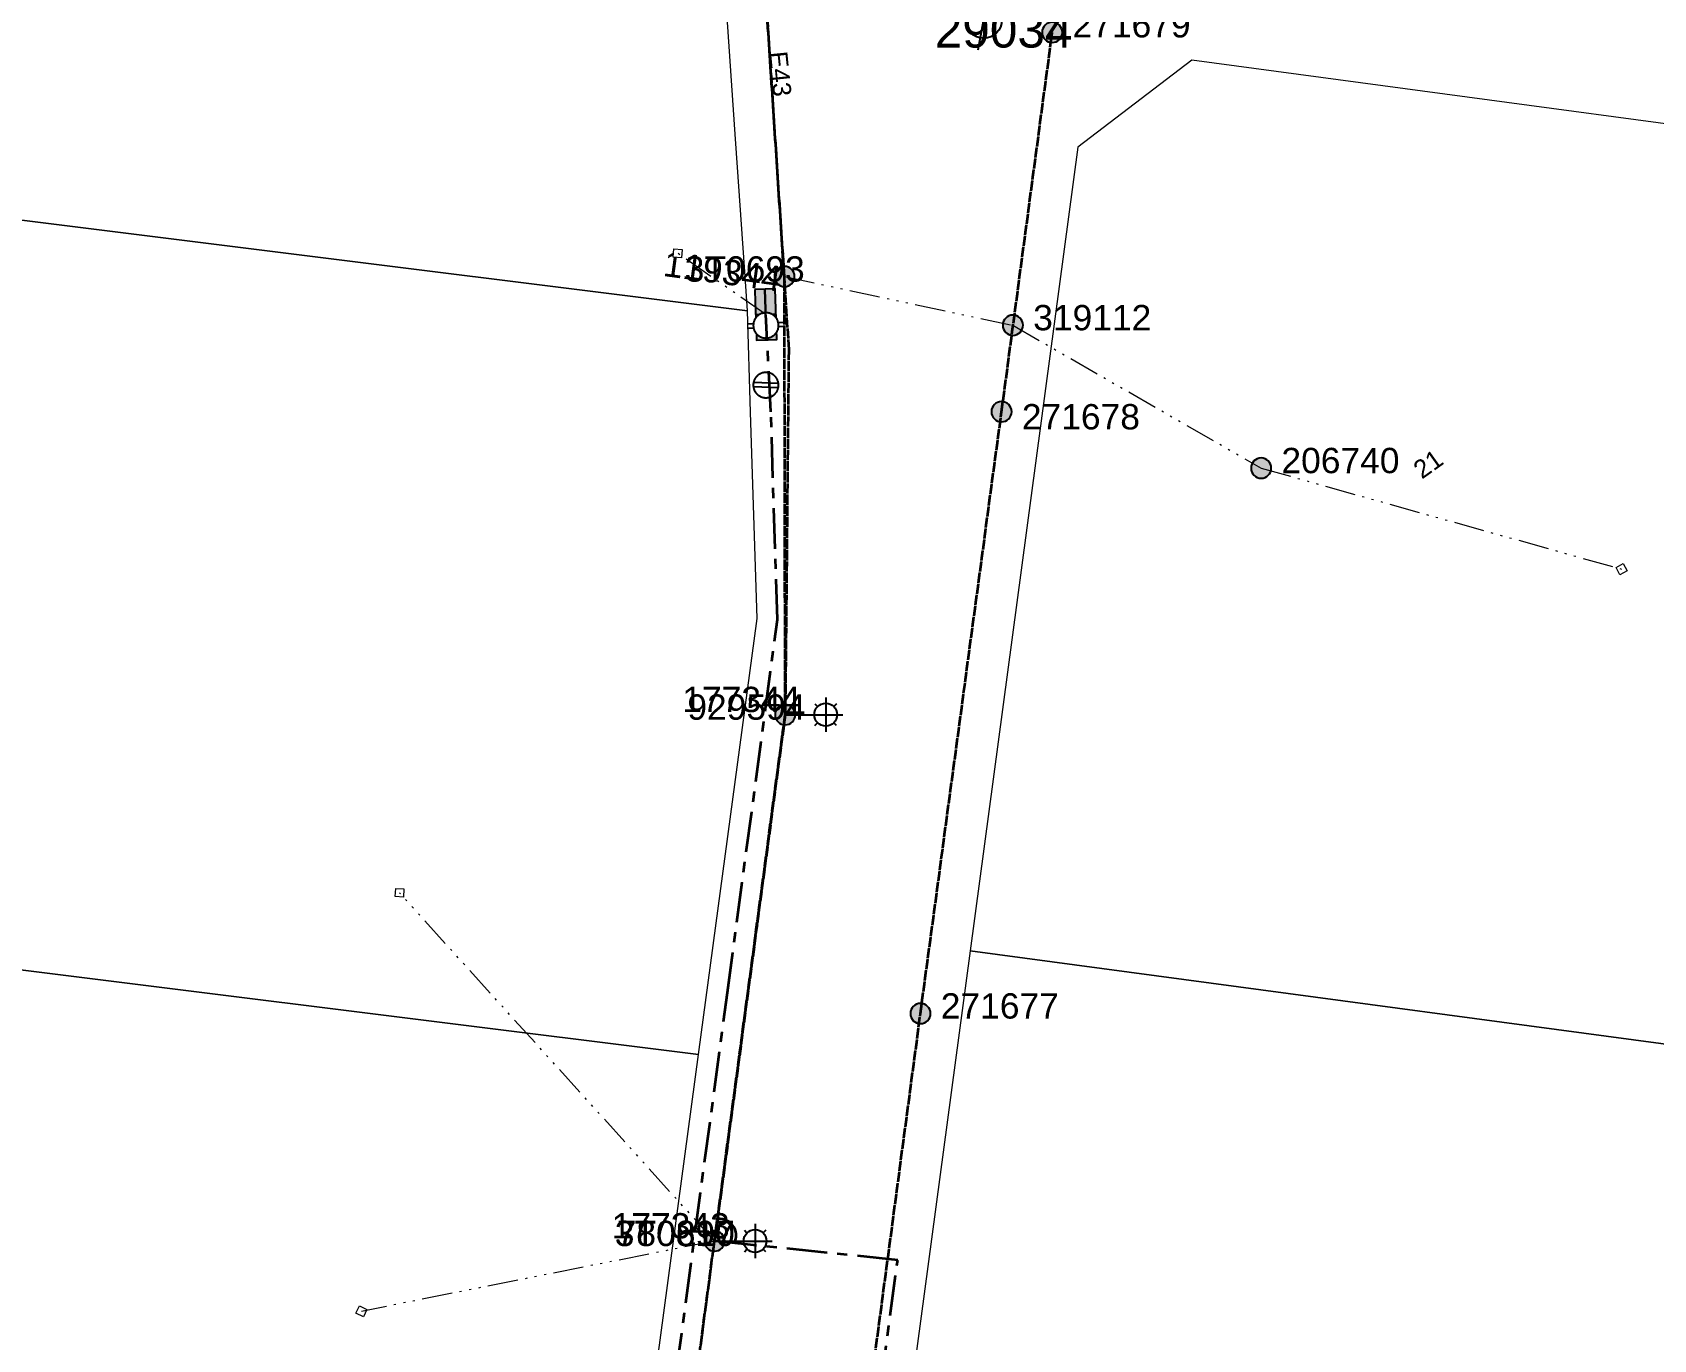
# Model space of a CAD drawing. Header units: metres. Extents: x 264899 to 270320, y 6185871 to 6191197.
# Drawn here: x 267930.1 to 268090.1, y 6187801.1 to 6187930.1 of the extents above; entities that cross this region are included whole.
import ezdxf
from ezdxf.enums import TextEntityAlignment as Align

# ---------------------------------------------------------------- set-up
doc = ezdxf.new("R2010")
doc.units = ezdxf.units.M
for name, pattern in [('Cable Exist OH', [1, 1, 0]), ('Cable Exist UG', [7, 4, -1, 1, -1]), ('PHANTOMX2', [6.6, 3, -0.75, 0.2, -0.75, 0.2, -0.75, 0.2, -0.75])]:
    doc.linetypes.add(name, pattern=pattern)
doc.layers.get('0').update_dxf_attribs({"color": 6})
for name, color, linetype, lineweight in [('_User_HV_Exist', 1, 'Continuous', 35), ('_User_LV_Exist', 5, 'Continuous', 35), ('Cadastre Land Parcels_SP_EXT', 118, 'Continuous', 15), ('Mains_HV_EXT', 13, 'Continuous', 25), ('Mains_LV_EXT', 163, 'Continuous', 25), ('Mains_SL_EXT', 131, 'Continuous', 25), ('Services_SP_EXT', 42, 'PHANTOMX2', 20)]:
    doc.layers.add(name, color=color, linetype=linetype, lineweight=lineweight)
for name, color, linetype in [('Equip_LV_EXT', 7, 'Continuous'), ('Equip_SP_HV_EXT', 7, 'Continuous'), ('Equip_SP_SL_EXT', 7, 'Continuous'), ('SupportsOH_SP_TR_HV_LV_SL_EXT', 7, 'Continuous'), ('SupportsUG_SP_LV_EXT', 7, 'Continuous')]:
    doc.layers.add(name, color=color, linetype=linetype)
doc.layers.get('0').freeze()
doc.styles.add('HVSW_LABEL', font='arial.ttf', dxfattribs={"height": 3.5})
doc.styles.add('iecARIAL', font='arial.ttf', dxfattribs={"height": 2})
doc.styles.add('POLE_LABEL', font='arial.ttf', dxfattribs={"height": 2})
doc.styles.add('SL_LABEL', font='arial.ttf', dxfattribs={"height": 2})
doc.styles.get("Standard").update_dxf_attribs({"font": 'arial.ttf'})

# ---------------------------------------------------------------- blocks, each defined once
blk = doc.blocks.new('PILLAR_EXT')
blk.add_hatch(color=256).paths.add_polyline_path([(-2.5, 1), (-2.5, -1), (2.5, -1), (2.5, 1)])
for p, q in [((-2.5, 0), (2.5, 0)), ((0, 1), (0, -1))]:
    blk.add_line(p, q)
at = {"ltscale": 10}
blk.add_line((2.5, 0), (-2.5, 0), dxfattribs=at)
blk.add_lwpolyline([(-2.5, -1), (-1.25, -1), (1.25, -1), (2.5, -1), (2.5, 1), (-2.5, 1)], close=True)
at = {"width": 0.9, "flags": 8}
blk.add_attdef('ASSET_NUM', text='', height=2, rotation=90, dxfattribs=at).set_placement((-2, 4), align=Align.MIDDLE_LEFT)
for tag, p, flags in [('OWNED_BY', (0, -0.2), 9), ('STATE', (0, -0.4), 9), ('SUPPORT_TYPE', (0, -0.6), 9), ('STREETNAME', (0, -1.8), 9), ('USAGE', (0, -0.8), 9), ('LEGEND', (0, -1), 9), ('LOCATION', (0, -1.2), 9), ('NOTES', (0, -1.4), 9), ('PARENT', (0, -1.6), 9), ('SUBURB', (0, -2), 1)]:
    blk.add_attdef(tag, p, '', height=0.2, dxfattribs=dict(flags=flags))
blk = doc.blocks.new('SL_LANTERN_EXT')
at = {"flags": 9}
for tag, p in [('LRATECODE', (-7.4, 0)), ('LOUTREACHVOCAB', (-7.2, 0)), ('LOUTREACH', (-7, 0)), ('LANTNUMBER', (-6.6, 0)), ('LNEW', (-6.4, 0)), ('LMASTVOCAB', (-6.2, 0)), ('LMAST', (-6, 0)), ('LLAMPVOCAB', (-5.8, 0)), ('LLAMP', (-5.6, 0)), ('LEXIST', (-5.4, 0)), ('LCHARGE3PERCENT', (-5.2, 0)), ('LCHARGE3', (-5, 0)), ('LCHARGE2PERCENT', (-4.8, 0)), ('LCHARGE2', (-4.6, 0)), ('LCHARGE1PERCENT', (-4.4, 0)), ('LCHARGE1', (-4.2, 0)), ('LCATEGORY', (-4, 0)), ('LBRACKETVOCAB', (-3.8, 0)), ('LBRACKET', (-3.6, 0)), ('LKINGHEIGHT', (-3.4, 0)), ('CREPLACE', (-3.2, 0)), ('CREMOVE', (-3, 0)), ('CNUMBER', (-2.8, 0)), ('CNEW', (-2.6, 0)), ('CEXIST', (-2.4, 0)), ('USAGE', (-2.2, 0)), ('STATE', (-2, 0)), ('OWNED_BY', (-1.8, 0)), ('ORIENTATION', (-1.6, 0)), ('OPERATING_VOLTAGE', (-1.4, 0)), ('NO_PHASES', (-1.2, 0)), ('LANTERN_TYPE', (-1, 0)), ('LANTERN_PURPOSE', (-0.8, 0)), ('CONTROL_TYPE', (-0.6, 0)), ('CONSTRUCTED_VOLTAGE', (-0.4, 0))]:
    blk.add_attdef(tag, text='', height=0.001, rotation=270, dxfattribs=at).set_placement(p, align=Align.MIDDLE_LEFT)
at = {"style": 'SL_LABEL', "flags": 9}
blk.add_attdef('STREET_CODE', text='', height=0.001, rotation=270, dxfattribs=at).set_placement((0, 0), align=Align.MIDDLE_LEFT)
at = {"flags": 1}
blk.add_attdef('Z', (0, 0), '', height=0.001, rotation=270, dxfattribs=at)
at = {"width": 0.9}
blk.add_attdef('LNUMBER', text='', height=1, dxfattribs=at).set_placement((7, -1), align=Align.MIDDLE_LEFT)
at = {"flags": 9}
for tag, p in [('LREMOVE', (0, -7.6)), ('LREPLACE', (0, -7.8)), ('LTYPE', (0, -8)), ('LTYPEVOCAB', (0, -8.2)), ('LEGEND', (0, -8.4)), ('SUBURB', (0, -8.6)), ('STREETNAME', (0, -8.8)), ('LOCATION', (0, -9)), ('NOTES', (0, -9.2)), ('MAINTAINED_BY', (0, -9.86))]:
    blk.add_attdef(tag, text='', height=0.001, dxfattribs=at).set_placement(p, align=Align.MIDDLE_LEFT)
blk.add_attdef('OPERATED_BY', (0, -9.61), '', height=0.001, dxfattribs=at)
blk.add_wipeout([(5.69, 0), (5.06, -1.06), (4, -1.69), (2.94, -1.06), (2.31, 0), (2.94, 1.06), (4, 1.69), (5.06, 1.06)])
for p, q in [((4, 1.69), (4, 0)), ((0, 0), (4, 0)), ((2.94, 1.06), (3.2, 0.8)), ((5.06, 1.06), (4.8, 0.8)), ((2.94, -1.06), (3.2, -0.8)), ((4, 0), (5.69, 0)), ((4, 0), (4, -1.69)), ((5.06, -1.06), (4.8, -0.8))]:
    blk.add_line(p, q)
blk.add_circle((4, 0), 1.12)
blk = doc.blocks.new('CCP_EXT')
at = {"flags": 9}
for tag, p in [('LIFE_SUPPORT', (0, -1.6)), ('STATE', (0, -1.8)), ('NOTES', (0, -2))]:
    blk.add_attdef(tag, text='', height=0.2, dxfattribs=at).set_placement(p, align=Align.MIDDLE_LEFT)
blk.add_wipeout([(0, 0.57), (0.57, 0), (0, -0.57), (-0.57, 0)])
blk.add_lwpolyline([(-0.57, 0), (0, 0.57), (0.57, 0), (0, -0.57), (-0.57, 0)])
at = {"flags": 1}
blk.add_attdef('Z', (0, 0), '', height=0.2, dxfattribs=at)
at = {"flags": 9}
for tag, p in [('CCP_TYPE', (0, 0)), ('CONSTRUCTED_VOLTAGE', (0, -0.2)), ('OPERATING_VOLTAGE', (0, -0.6)), ('ORIENTATION', (0, -0.8)), ('OWNED_BY', (0, -1)), ('NO_PHASES', (0, -0.4)), ('USAGE', (0, -1.2)), ('LEGEND', (0, -1.4))]:
    blk.add_attdef(tag, text='', height=0.2, dxfattribs=at).set_placement(p, align=Align.MIDDLE_LEFT)
blk = doc.blocks.new('POLE_EXT')
blk.add_hatch(color=256).paths.add_polyline_path([(-1, 0, 1), (1, 0, 1)])
blk.add_lwpolyline([(-1, 0, 1), (1, 0, 1)], format="xyb", close=True)
at = {"flags": 8}
blk.add_attdef('pNumber', text='', height=2, dxfattribs=at).set_placement((2.5, 2.5), align=Align.MIDDLE_CENTER)
at = {"style": 'POLE_LABEL', "flags": 9}
for tag, p in [('STRUCTURE_PLANT_NUMBER', (1.35, 0.03)), ('STREET_CODE', (1.35, -0.2))]:
    blk.add_attdef(tag, text='', height=0.2, dxfattribs=at).set_placement(p, align=Align.MIDDLE_LEFT)
at = {"flags": 9}
for tag, p in [('OWNED_BY', (1.35, -0.4)), ('SPECIAL_USE', (1.35, -0.8)), ('STATE', (1.35, -1)), ('cLV', (1.35, -1.4)), ('hDepth', (1.35, -1.6)), ('PARENT', (1.35, -0.6)), ('USAGE', (1.35, -1.2)), ('hDia', (1.35, -1.8)), ('cHV', (1.35, -2)), ('LBRACKET', (1.35, -2.2)), ('LExisting', (1.35, -2.4)), ('LANTNUMBER', (1.35, -2.6)), ('LOther', (1.35, -2.8)), ('LRemove', (1.35, -3)), ('LEGEND', (1.35, -3.2)), ('cLinedev', (1.35, -3.4)), ('pExisting', (1.35, -3.8)), ('pFooting', (1.35, -4.4)), ('pNew', (1.35, -4.6)), ('LOCATION', (1.35, -3.6)), ('PFNUMBER', (1.35, -4)), ('NEWPFNUMBER', (1.35, -4.2)), ('pRelocate', (1.35, -5)), ('pRemove', (1.35, -5.2)), ('pReplace', (1.35, -5.4)), ('pStay', (1.35, -5.6)), ('pType', (1.35, -5.8)), ('cspan', (1.35, -6)), ('STREETNAME', (1.35, -6.2)), ('SUBURB', (1.35, -6.4)), ('OPERATED_BY', (1.36, -7.01)), ('NOTES', (1.35, -6.6)), ('MAINTAINED_BY', (1.36, -6.81))]:
    blk.add_attdef(tag, text='', height=0.2, dxfattribs=at).set_placement(p, align=Align.MIDDLE_LEFT)
at = {"flags": 1}
blk.add_attdef('Z', (1.35, -7.33), '', height=0.2, dxfattribs=at)
blk = doc.blocks.new('LV_UG_LINKS_CLOSED_EXT')
at = {"layer": 'Equip_LV_EXT'}
for tag, flags, p in [('CONSTRUCTED_VOLTAGE', 9, (3, -2.2)), ('OPERATING_VOLTAGE', 9, (3, -2.6)), ('ORIENTATION', 9, (3, -2.8)), ('STATE', 9, (3, -3)), ('SWITCH_TYPE', 9, (3, -3.2)), ('NO_PHASES', 9, (3, -2.4)), ('OWNED_BY', 9, (3, -3.8)), ('OPERATED_BY', 9, (3, -4)), ('TYPE', 9, (3, -4.6)), ('Z', 1, (3, -4.8)), ('USAGE', 9, (3, -3.4)), ('NOTES', 9, (3, -3.6)), ('MAINTAINED_BY', 9, (3, -4.2)), ('NUMBER_OF_PHASES', 9, (3, -4.4))]:
    blk.add_attdef(tag, text='', height=0.2, dxfattribs=dict(at, flags=flags)).set_placement(p, align=Align.MIDDLE_LEFT)
blk.add_wipeout([(4, 1.25), (3.97, 1.25), (3.94, 1.25), (3.91, 1.25), (3.88, 1.24), (3.85, 1.24), (3.82, 1.24), (3.79, 1.23), (3.76, 1.23), (3.73, 1.22), (3.7, 1.21), (3.67, 1.2), (3.64, 1.2), (3.61, 1.19), (3.58, 1.18), (3.55, 1.17), (3.52, 1.15), (3.49, 1.14), (3.47, 1.13), (3.44, 1.12), (3.41, 1.1), (3.38, 1.09), (3.36, 1.07), (3.33, 1.06), (3.31, 1.04), (3.28, 1.02), (3.26, 1), (3.23, 0.99), (3.21, 0.97), (3.18, 0.95), (3.16, 0.93), (3.14, 0.91), (3.12, 0.88), (3.09, 0.86), (3.07, 0.84), (3.05, 0.82), (3.03, 0.79), (3.01, 0.77), (3, 0.74), (2.98, 0.72), (2.96, 0.69), (2.94, 0.67), (2.93, 0.64), (2.91, 0.62), (2.9, 0.59), (2.88, 0.56), (2.87, 0.53), (2.86, 0.51), (2.85, 0.48), (2.83, 0.45), (2.82, 0.42), (2.81, 0.39), (2.8, 0.36), (2.8, 0.33), (2.79, 0.3), (2.78, 0.27), (2.77, 0.24), (2.77, 0.21), (2.76, 0.18), (2.76, 0.15), (2.76, 0.12), (2.75, 0.09), (2.75, 0.06), (2.75, 0.03), (2.75, 0), (2.75, -0.03), (2.75, -0.06), (2.75, -0.09), (2.76, -0.12), (2.76, -0.15), (2.76, -0.18), (2.77, -0.21), (2.77, -0.24), (2.78, -0.27), (2.79, -0.3), (2.8, -0.33), (2.8, -0.36), (2.81, -0.39), (2.82, -0.42), (2.83, -0.45), (2.85, -0.48), (2.86, -0.51), (2.87, -0.53), (2.88, -0.56), (2.9, -0.59), (2.91, -0.62), (2.93, -0.64), (2.94, -0.67), (2.96, -0.69), (2.98, -0.72), (3, -0.74), (3.01, -0.77), (3.03, -0.79), (3.05, -0.82), (3.07, -0.84), (3.09, -0.86), (3.12, -0.88), (3.14, -0.91), (3.16, -0.93), (3.18, -0.95), (3.21, -0.97), (3.23, -0.99), (3.26, -1), (3.28, -1.02), (3.31, -1.04), (3.33, -1.06), (3.36, -1.07), (3.38, -1.09), (3.41, -1.1), (3.44, -1.12), (3.47, -1.13), (3.49, -1.14), (3.52, -1.15), (3.55, -1.17), (3.58, -1.18), (3.61, -1.19), (3.64, -1.2), (3.67, -1.2), (3.7, -1.21), (3.73, -1.22), (3.76, -1.23), (3.79, -1.23), (3.82, -1.24), (3.85, -1.24), (3.88, -1.24), (3.91, -1.25), (3.94, -1.25), (3.97, -1.25), (4, -1.25), (4.03, -1.25), (4.06, -1.25), (4.09, -1.25), (4.12, -1.24), (4.15, -1.24), (4.18, -1.24), (4.21, -1.23), (4.24, -1.23), (4.27, -1.22), (4.3, -1.21), (4.33, -1.2), (4.36, -1.2), (4.39, -1.19), (4.42, -1.18), (4.45, -1.17), (4.48, -1.15), (4.51, -1.14), (4.53, -1.13), (4.56, -1.12), (4.59, -1.1), (4.62, -1.09), (4.64, -1.07), (4.67, -1.06), (4.69, -1.04), (4.72, -1.02), (4.74, -1), (4.77, -0.99), (4.79, -0.97), (4.82, -0.95), (4.84, -0.93), (4.86, -0.91), (4.88, -0.88), (4.91, -0.86), (4.93, -0.84), (4.95, -0.82), (4.97, -0.79), (4.99, -0.77), (5, -0.74), (5.02, -0.72), (5.04, -0.69), (5.06, -0.67), (5.07, -0.64), (5.09, -0.62), (5.1, -0.59), (5.12, -0.56), (5.13, -0.53), (5.14, -0.51), (5.15, -0.48), (5.17, -0.45), (5.18, -0.42), (5.19, -0.39), (5.2, -0.36), (5.2, -0.33), (5.21, -0.3), (5.22, -0.27), (5.23, -0.24), (5.23, -0.21), (5.24, -0.18), (5.24, -0.15), (5.24, -0.12), (5.25, -0.09), (5.25, -0.06), (5.25, -0.03), (5.25, 0), (5.25, 0.03), (5.25, 0.06), (5.25, 0.09), (5.24, 0.12), (5.24, 0.15), (5.24, 0.18), (5.23, 0.21), (5.23, 0.24), (5.22, 0.27), (5.21, 0.3), (5.2, 0.33), (5.2, 0.36), (5.19, 0.39), (5.18, 0.42), (5.17, 0.45), (5.15, 0.48), (5.14, 0.51), (5.13, 0.53), (5.12, 0.56), (5.1, 0.59), (5.09, 0.62), (5.07, 0.64), (5.06, 0.67), (5.04, 0.69), (5.02, 0.72), (5, 0.74), (4.99, 0.77), (4.97, 0.79), (4.95, 0.82), (4.93, 0.84), (4.91, 0.86), (4.88, 0.88), (4.86, 0.91), (4.84, 0.93), (4.82, 0.95), (4.79, 0.97), (4.77, 0.99), (4.74, 1), (4.72, 1.02), (4.69, 1.04), (4.67, 1.06), (4.64, 1.07), (4.62, 1.09), (4.59, 1.1), (4.56, 1.12), (4.53, 1.13), (4.51, 1.14), (4.48, 1.15), (4.45, 1.17), (4.42, 1.18), (4.39, 1.19), (4.36, 1.2), (4.33, 1.2), (4.3, 1.21), (4.27, 1.22), (4.24, 1.23), (4.21, 1.23), (4.18, 1.24), (4.15, 1.24), (4.12, 1.24), (4.09, 1.25), (4.06, 1.25), (4.03, 1.25)]).dxf.layer = 'Equip_LV_EXT'
for p, q in [((3.79, 1.23), (3.79, -1.23)), ((4.21, 1.23), (4.21, -1.23))]:
    blk.add_line(p, q, dxfattribs=at)
at = {"layer": 'Equip_LV_EXT', "flags": 128}
blk.add_lwpolyline([(4, 1.25), (3.97, 1.25), (3.94, 1.25), (3.91, 1.25), (3.88, 1.24), (3.85, 1.24), (3.82, 1.24), (3.79, 1.23), (3.76, 1.23), (3.73, 1.22), (3.7, 1.21), (3.67, 1.2), (3.64, 1.2), (3.61, 1.19), (3.58, 1.18), (3.55, 1.17), (3.52, 1.15), (3.49, 1.14), (3.47, 1.13), (3.44, 1.12), (3.41, 1.1), (3.38, 1.09), (3.36, 1.07), (3.33, 1.06), (3.31, 1.04), (3.28, 1.02), (3.26, 1), (3.23, 0.99), (3.21, 0.97), (3.18, 0.95), (3.16, 0.93), (3.14, 0.91), (3.12, 0.88), (3.09, 0.86), (3.07, 0.84), (3.05, 0.82), (3.03, 0.79), (3.01, 0.77), (3, 0.74), (2.98, 0.72), (2.96, 0.69), (2.94, 0.67), (2.93, 0.64), (2.91, 0.62), (2.9, 0.59), (2.88, 0.56), (2.87, 0.53), (2.86, 0.51), (2.85, 0.48), (2.83, 0.45), (2.82, 0.42), (2.81, 0.39), (2.8, 0.36), (2.8, 0.33), (2.79, 0.3), (2.78, 0.27), (2.77, 0.24), (2.77, 0.21), (2.76, 0.18), (2.76, 0.15), (2.76, 0.12), (2.75, 0.09), (2.75, 0.06), (2.75, 0.03), (2.75, 0), (2.75, -0.03), (2.75, -0.06), (2.75, -0.09), (2.76, -0.12), (2.76, -0.15), (2.76, -0.18), (2.77, -0.21), (2.77, -0.24), (2.78, -0.27), (2.79, -0.3), (2.8, -0.33), (2.8, -0.36), (2.81, -0.39), (2.82, -0.42), (2.83, -0.45), (2.85, -0.48), (2.86, -0.51), (2.87, -0.53), (2.88, -0.56), (2.9, -0.59), (2.91, -0.62), (2.93, -0.64), (2.94, -0.67), (2.96, -0.69), (2.98, -0.72), (3, -0.74), (3.01, -0.77), (3.03, -0.79), (3.05, -0.82), (3.07, -0.84), (3.09, -0.86), (3.12, -0.88), (3.14, -0.91), (3.16, -0.93), (3.18, -0.95), (3.21, -0.97), (3.23, -0.99), (3.26, -1), (3.28, -1.02), (3.31, -1.04), (3.33, -1.06), (3.36, -1.07), (3.38, -1.09), (3.41, -1.1), (3.44, -1.12), (3.47, -1.13), (3.49, -1.14), (3.52, -1.15), (3.55, -1.17), (3.58, -1.18), (3.61, -1.19), (3.64, -1.2), (3.67, -1.2), (3.7, -1.21), (3.73, -1.22), (3.76, -1.23), (3.79, -1.23), (3.82, -1.24), (3.85, -1.24), (3.88, -1.24), (3.91, -1.25), (3.94, -1.25), (3.97, -1.25), (4, -1.25), (4.03, -1.25), (4.06, -1.25), (4.09, -1.25), (4.12, -1.24), (4.15, -1.24), (4.18, -1.24), (4.21, -1.23), (4.24, -1.23), (4.27, -1.22), (4.3, -1.21), (4.33, -1.2), (4.36, -1.2), (4.39, -1.19), (4.42, -1.18), (4.45, -1.17), (4.48, -1.15), (4.51, -1.14), (4.53, -1.13), (4.56, -1.12), (4.59, -1.1), (4.62, -1.09), (4.64, -1.07), (4.67, -1.06), (4.69, -1.04), (4.72, -1.02), (4.74, -1), (4.77, -0.99), (4.79, -0.97), (4.82, -0.95), (4.84, -0.93), (4.86, -0.91), (4.88, -0.88), (4.91, -0.86), (4.93, -0.84), (4.95, -0.82), (4.97, -0.79), (4.99, -0.77), (5, -0.74), (5.02, -0.72), (5.04, -0.69), (5.06, -0.67), (5.07, -0.64), (5.09, -0.62), (5.1, -0.59), (5.12, -0.56), (5.13, -0.53), (5.14, -0.51), (5.15, -0.48), (5.17, -0.45), (5.18, -0.42), (5.19, -0.39), (5.2, -0.36), (5.2, -0.33), (5.21, -0.3), (5.22, -0.27), (5.23, -0.24), (5.23, -0.21), (5.24, -0.18), (5.24, -0.15), (5.24, -0.12), (5.25, -0.09), (5.25, -0.06), (5.25, -0.03), (5.25, 0), (5.25, 0.03), (5.25, 0.06), (5.25, 0.09), (5.24, 0.12), (5.24, 0.15), (5.24, 0.18), (5.23, 0.21), (5.23, 0.24), (5.22, 0.27), (5.21, 0.3), (5.2, 0.33), (5.2, 0.36), (5.19, 0.39), (5.18, 0.42), (5.17, 0.45), (5.15, 0.48), (5.14, 0.51), (5.13, 0.53), (5.12, 0.56), (5.1, 0.59), (5.09, 0.62), (5.07, 0.64), (5.06, 0.67), (5.04, 0.69), (5.02, 0.72), (5, 0.74), (4.99, 0.77), (4.97, 0.79), (4.95, 0.82), (4.93, 0.84), (4.91, 0.86), (4.88, 0.88), (4.86, 0.91), (4.84, 0.93), (4.82, 0.95), (4.79, 0.97), (4.77, 0.99), (4.74, 1), (4.72, 1.02), (4.69, 1.04), (4.67, 1.06), (4.64, 1.07), (4.62, 1.09), (4.59, 1.1), (4.56, 1.12), (4.53, 1.13), (4.51, 1.14), (4.48, 1.15), (4.45, 1.17), (4.42, 1.18), (4.39, 1.19), (4.36, 1.2), (4.33, 1.2), (4.3, 1.21), (4.27, 1.22), (4.24, 1.23), (4.21, 1.23), (4.18, 1.24), (4.15, 1.24), (4.12, 1.24), (4.09, 1.25), (4.06, 1.25), (4.03, 1.25)], close=True, dxfattribs=at)
at = {"layer": 'Equip_LV_EXT', "flags": 9}
blk.add_attdef('ACTUAL_STATUS', text='', height=0.2, dxfattribs=at).set_placement((3, -2), align=Align.MIDDLE_LEFT)
blk = doc.blocks.new('LV_UG_LINKS_OPEN_EXT')
at = {"layer": 'Equip_LV_EXT'}
for tag, flags, p in [('OPERATING_VOLTAGE', 9, (3, -2.6)), ('ORIENTATION', 9, (3, -2.8)), ('STATE', 9, (3, -3)), ('SWITCH_TYPE', 9, (3, -3.2)), ('OWNED_BY', 9, (3, -3.8)), ('OPERATED_BY', 9, (3, -4)), ('TYPE', 9, (3, -4.6)), ('Z', 1, (3, -4.8)), ('USAGE', 9, (3, -3.4)), ('NOTES', 9, (3, -3.6)), ('MAINTAINED_BY', 9, (3, -4.2)), ('NUMBER_OF_PHASES', 9, (3, -4.4))]:
    blk.add_attdef(tag, text='', height=0.2, dxfattribs=dict(at, flags=flags)).set_placement(p, align=Align.MIDDLE_LEFT)
blk.add_wipeout([(4, 1.25), (3.97, 1.25), (3.94, 1.25), (3.91, 1.25), (3.88, 1.24), (3.85, 1.24), (3.82, 1.24), (3.79, 1.23), (3.76, 1.23), (3.73, 1.22), (3.7, 1.21), (3.67, 1.2), (3.64, 1.2), (3.61, 1.19), (3.58, 1.18), (3.55, 1.17), (3.52, 1.15), (3.49, 1.14), (3.47, 1.13), (3.44, 1.12), (3.41, 1.1), (3.38, 1.09), (3.36, 1.07), (3.33, 1.06), (3.31, 1.04), (3.28, 1.02), (3.26, 1), (3.23, 0.99), (3.21, 0.97), (3.18, 0.95), (3.16, 0.93), (3.14, 0.91), (3.12, 0.88), (3.09, 0.86), (3.07, 0.84), (3.05, 0.82), (3.03, 0.79), (3.01, 0.77), (3, 0.74), (2.98, 0.72), (2.96, 0.69), (2.94, 0.67), (2.93, 0.64), (2.91, 0.62), (2.9, 0.59), (2.88, 0.56), (2.87, 0.53), (2.86, 0.51), (2.85, 0.48), (2.83, 0.45), (2.82, 0.42), (2.81, 0.39), (2.8, 0.36), (2.8, 0.33), (2.79, 0.3), (2.78, 0.27), (2.77, 0.24), (2.77, 0.21), (2.76, 0.18), (2.76, 0.15), (2.76, 0.12), (2.75, 0.09), (2.75, 0.06), (2.75, 0.03), (2.75, 0), (2.75, -0.03), (2.75, -0.06), (2.75, -0.09), (2.76, -0.12), (2.76, -0.15), (2.76, -0.18), (2.77, -0.21), (2.77, -0.24), (2.78, -0.27), (2.79, -0.3), (2.8, -0.33), (2.8, -0.36), (2.81, -0.39), (2.82, -0.42), (2.83, -0.45), (2.85, -0.48), (2.86, -0.51), (2.87, -0.53), (2.88, -0.56), (2.9, -0.59), (2.91, -0.62), (2.93, -0.64), (2.94, -0.67), (2.96, -0.69), (2.98, -0.72), (3, -0.74), (3.01, -0.77), (3.03, -0.79), (3.05, -0.82), (3.07, -0.84), (3.09, -0.86), (3.12, -0.88), (3.14, -0.91), (3.16, -0.93), (3.18, -0.95), (3.21, -0.97), (3.23, -0.99), (3.26, -1), (3.28, -1.02), (3.31, -1.04), (3.33, -1.06), (3.36, -1.07), (3.38, -1.09), (3.41, -1.1), (3.44, -1.12), (3.47, -1.13), (3.49, -1.14), (3.52, -1.15), (3.55, -1.17), (3.58, -1.18), (3.61, -1.19), (3.64, -1.2), (3.67, -1.2), (3.7, -1.21), (3.73, -1.22), (3.76, -1.23), (3.79, -1.23), (3.82, -1.24), (3.85, -1.24), (3.88, -1.24), (3.91, -1.25), (3.94, -1.25), (3.97, -1.25), (4, -1.25), (4.03, -1.25), (4.06, -1.25), (4.09, -1.25), (4.12, -1.24), (4.15, -1.24), (4.18, -1.24), (4.21, -1.23), (4.24, -1.23), (4.27, -1.22), (4.3, -1.21), (4.33, -1.2), (4.36, -1.2), (4.39, -1.19), (4.42, -1.18), (4.45, -1.17), (4.48, -1.15), (4.51, -1.14), (4.53, -1.13), (4.56, -1.12), (4.59, -1.1), (4.62, -1.09), (4.64, -1.07), (4.67, -1.06), (4.69, -1.04), (4.72, -1.02), (4.74, -1), (4.77, -0.99), (4.79, -0.97), (4.82, -0.95), (4.84, -0.93), (4.86, -0.91), (4.88, -0.88), (4.91, -0.86), (4.93, -0.84), (4.95, -0.82), (4.97, -0.79), (4.99, -0.77), (5, -0.74), (5.02, -0.72), (5.04, -0.69), (5.06, -0.67), (5.07, -0.64), (5.09, -0.62), (5.1, -0.59), (5.12, -0.56), (5.13, -0.53), (5.14, -0.51), (5.15, -0.48), (5.17, -0.45), (5.18, -0.42), (5.19, -0.39), (5.2, -0.36), (5.2, -0.33), (5.21, -0.3), (5.22, -0.27), (5.23, -0.24), (5.23, -0.21), (5.24, -0.18), (5.24, -0.15), (5.24, -0.12), (5.25, -0.09), (5.25, -0.06), (5.25, -0.03), (5.25, 0), (5.25, 0.03), (5.25, 0.06), (5.25, 0.09), (5.24, 0.12), (5.24, 0.15), (5.24, 0.18), (5.23, 0.21), (5.23, 0.24), (5.22, 0.27), (5.21, 0.3), (5.2, 0.33), (5.2, 0.36), (5.19, 0.39), (5.18, 0.42), (5.17, 0.45), (5.15, 0.48), (5.14, 0.51), (5.13, 0.53), (5.12, 0.56), (5.1, 0.59), (5.09, 0.62), (5.07, 0.64), (5.06, 0.67), (5.04, 0.69), (5.02, 0.72), (5, 0.74), (4.99, 0.77), (4.97, 0.79), (4.95, 0.82), (4.93, 0.84), (4.91, 0.86), (4.88, 0.88), (4.86, 0.91), (4.84, 0.93), (4.82, 0.95), (4.79, 0.97), (4.77, 0.99), (4.74, 1), (4.72, 1.02), (4.69, 1.04), (4.67, 1.06), (4.64, 1.07), (4.62, 1.09), (4.59, 1.1), (4.56, 1.12), (4.53, 1.13), (4.51, 1.14), (4.48, 1.15), (4.45, 1.17), (4.42, 1.18), (4.39, 1.19), (4.36, 1.2), (4.33, 1.2), (4.3, 1.21), (4.27, 1.22), (4.24, 1.23), (4.21, 1.23), (4.18, 1.24), (4.15, 1.24), (4.12, 1.24), (4.09, 1.25), (4.06, 1.25), (4.03, 1.25)]).dxf.layer = 'Equip_LV_EXT'
for p, q in [((3.79, 1.86), (3.79, 1.23)), ((4.21, 1.86), (4.21, 1.23)), ((3.79, -1.23), (3.79, -1.86)), ((4.21, -1.23), (4.21, -1.86))]:
    blk.add_line(p, q, dxfattribs=at)
at = {"layer": 'Equip_LV_EXT', "flags": 128}
blk.add_lwpolyline([(4, 1.25), (3.97, 1.25), (3.94, 1.25), (3.91, 1.25), (3.88, 1.24), (3.85, 1.24), (3.82, 1.24), (3.79, 1.23), (3.76, 1.23), (3.73, 1.22), (3.7, 1.21), (3.67, 1.2), (3.64, 1.2), (3.61, 1.19), (3.58, 1.18), (3.55, 1.17), (3.52, 1.15), (3.49, 1.14), (3.47, 1.13), (3.44, 1.12), (3.41, 1.1), (3.38, 1.09), (3.36, 1.07), (3.33, 1.06), (3.31, 1.04), (3.28, 1.02), (3.26, 1), (3.23, 0.99), (3.21, 0.97), (3.18, 0.95), (3.16, 0.93), (3.14, 0.91), (3.12, 0.88), (3.09, 0.86), (3.07, 0.84), (3.05, 0.82), (3.03, 0.79), (3.01, 0.77), (3, 0.74), (2.98, 0.72), (2.96, 0.69), (2.94, 0.67), (2.93, 0.64), (2.91, 0.62), (2.9, 0.59), (2.88, 0.56), (2.87, 0.53), (2.86, 0.51), (2.85, 0.48), (2.83, 0.45), (2.82, 0.42), (2.81, 0.39), (2.8, 0.36), (2.8, 0.33), (2.79, 0.3), (2.78, 0.27), (2.77, 0.24), (2.77, 0.21), (2.76, 0.18), (2.76, 0.15), (2.76, 0.12), (2.75, 0.09), (2.75, 0.06), (2.75, 0.03), (2.75, 0), (2.75, -0.03), (2.75, -0.06), (2.75, -0.09), (2.76, -0.12), (2.76, -0.15), (2.76, -0.18), (2.77, -0.21), (2.77, -0.24), (2.78, -0.27), (2.79, -0.3), (2.8, -0.33), (2.8, -0.36), (2.81, -0.39), (2.82, -0.42), (2.83, -0.45), (2.85, -0.48), (2.86, -0.51), (2.87, -0.53), (2.88, -0.56), (2.9, -0.59), (2.91, -0.62), (2.93, -0.64), (2.94, -0.67), (2.96, -0.69), (2.98, -0.72), (3, -0.74), (3.01, -0.77), (3.03, -0.79), (3.05, -0.82), (3.07, -0.84), (3.09, -0.86), (3.12, -0.88), (3.14, -0.91), (3.16, -0.93), (3.18, -0.95), (3.21, -0.97), (3.23, -0.99), (3.26, -1), (3.28, -1.02), (3.31, -1.04), (3.33, -1.06), (3.36, -1.07), (3.38, -1.09), (3.41, -1.1), (3.44, -1.12), (3.47, -1.13), (3.49, -1.14), (3.52, -1.15), (3.55, -1.17), (3.58, -1.18), (3.61, -1.19), (3.64, -1.2), (3.67, -1.2), (3.7, -1.21), (3.73, -1.22), (3.76, -1.23), (3.79, -1.23), (3.82, -1.24), (3.85, -1.24), (3.88, -1.24), (3.91, -1.25), (3.94, -1.25), (3.97, -1.25), (4, -1.25), (4.03, -1.25), (4.06, -1.25), (4.09, -1.25), (4.12, -1.24), (4.15, -1.24), (4.18, -1.24), (4.21, -1.23), (4.24, -1.23), (4.27, -1.22), (4.3, -1.21), (4.33, -1.2), (4.36, -1.2), (4.39, -1.19), (4.42, -1.18), (4.45, -1.17), (4.48, -1.15), (4.51, -1.14), (4.53, -1.13), (4.56, -1.12), (4.59, -1.1), (4.62, -1.09), (4.64, -1.07), (4.67, -1.06), (4.69, -1.04), (4.72, -1.02), (4.74, -1), (4.77, -0.99), (4.79, -0.97), (4.82, -0.95), (4.84, -0.93), (4.86, -0.91), (4.88, -0.88), (4.91, -0.86), (4.93, -0.84), (4.95, -0.82), (4.97, -0.79), (4.99, -0.77), (5, -0.74), (5.02, -0.72), (5.04, -0.69), (5.06, -0.67), (5.07, -0.64), (5.09, -0.62), (5.1, -0.59), (5.12, -0.56), (5.13, -0.53), (5.14, -0.51), (5.15, -0.48), (5.17, -0.45), (5.18, -0.42), (5.19, -0.39), (5.2, -0.36), (5.2, -0.33), (5.21, -0.3), (5.22, -0.27), (5.23, -0.24), (5.23, -0.21), (5.24, -0.18), (5.24, -0.15), (5.24, -0.12), (5.25, -0.09), (5.25, -0.06), (5.25, -0.03), (5.25, 0), (5.25, 0.03), (5.25, 0.06), (5.25, 0.09), (5.24, 0.12), (5.24, 0.15), (5.24, 0.18), (5.23, 0.21), (5.23, 0.24), (5.22, 0.27), (5.21, 0.3), (5.2, 0.33), (5.2, 0.36), (5.19, 0.39), (5.18, 0.42), (5.17, 0.45), (5.15, 0.48), (5.14, 0.51), (5.13, 0.53), (5.12, 0.56), (5.1, 0.59), (5.09, 0.62), (5.07, 0.64), (5.06, 0.67), (5.04, 0.69), (5.02, 0.72), (5, 0.74), (4.99, 0.77), (4.97, 0.79), (4.95, 0.82), (4.93, 0.84), (4.91, 0.86), (4.88, 0.88), (4.86, 0.91), (4.84, 0.93), (4.82, 0.95), (4.79, 0.97), (4.77, 0.99), (4.74, 1), (4.72, 1.02), (4.69, 1.04), (4.67, 1.06), (4.64, 1.07), (4.62, 1.09), (4.59, 1.1), (4.56, 1.12), (4.53, 1.13), (4.51, 1.14), (4.48, 1.15), (4.45, 1.17), (4.42, 1.18), (4.39, 1.19), (4.36, 1.2), (4.33, 1.2), (4.3, 1.21), (4.27, 1.22), (4.24, 1.23), (4.21, 1.23), (4.18, 1.24), (4.15, 1.24), (4.12, 1.24), (4.09, 1.25), (4.06, 1.25), (4.03, 1.25)], close=True, dxfattribs=at)
at = {"layer": 'Equip_LV_EXT', "flags": 9}
for tag, p in [('ACTUAL_STATUS', (3.17, -1.67)), ('CONSTRUCTED_VOLTAGE', (3.17, -1.83)), ('NO_PHASES', (3.17, -2))]:
    blk.add_attdef(tag, text='', height=0.167, dxfattribs=at).set_placement(p, align=Align.MIDDLE_LEFT)
blk = doc.blocks.new('HV_ABS_CLOSED_EXT')
blk.add_line((-3, 6.87), (3, 6.87))
blk.add_circle((0, 6.87), 1.8)
at = {"style": 'HVSW_LABEL'}
for tag, height, flags, p in [('ASSET_NUM', 3.5, 8, (2, 2)), ('STREET_CODE', 0.2, 9, (0, -0.2))]:
    blk.add_attdef(tag, text='', height=height, dxfattribs=dict(at, flags=flags)).set_placement(p, align=Align.MIDDLE_LEFT)
at = {"flags": 1}
blk.add_attdef('Z', (0, 0), '', height=0.2, dxfattribs=at)
at = {"flags": 9}
for tag, p in [('ACTUAL_STATUS', (0, -0.4)), ('CONSTRUCTED_VOLTAGE', (0, -0.6)), ('OPERATING_VOLTAGE', (0, -1)), ('ORIENTATION', (0, -1.2)), ('OWNED_BY', (0, -1.4)), ('STATE', (0, -1.6)), ('NO_PHASES', (0, -0.8)), ('SWITCH_TYPE', (0, -1.8)), ('STREETNAME', (0, -2.6)), ('SUBURB', (0, -2.8)), ('USAGE', (0, -2)), ('LEGEND', (0, -2.2)), ('LOCATION', (0, -2.4)), ('NOTES', (0, -3))]:
    blk.add_attdef(tag, text='', height=0.2, dxfattribs=at).set_placement(p, align=Align.MIDDLE_LEFT)

msp = doc.modelspace()

# ---------------------------------------------------------------- linework, layer by layer
at = {"layer": '_User_LV_Exist', "linetype": 'Cable Exist OH'}
msp.add_lwpolyline([(268004.34, 6187906.03), (268001.12, 6187954.69)], dxfattribs=at)
at = {"layer": 'Cadastre Land Parcels_SP_EXT', "linetype": 'Continuous'}
for points in [[(268000.45, 6187906.04), (267999.48, 6187920.09), (267996.38, 6187965.28), (267995.56, 6187977.29), (267987.31, 6188027.79), (267984.64, 6188044.09), (267950.15, 6188030.39), (267893.98, 6187989.97), (267869.73, 6187972.52), (267783.99, 6187929.71), (268000.68, 6187902.64), (268000.45, 6187906.04)], [(268001.65, 6187872.28), (268001, 6187892.64), (268000.68, 6187902.64), (267783.99, 6187929.71), (267726.78, 6187890.47), (267722.93, 6187863.35), (267995.87, 6187829.25), (268001.65, 6187872.28)], [(268123.83, 6187916.74), (268044.53, 6187927.38), (268033.29, 6187918.8), (268022.65, 6187839.49), (268111.87, 6187827.53), (268123.83, 6187916.74)], [(267995.87, 6187829.25), (267722.93, 6187863.35), (267712.6, 6187790.63), (267986.1, 6187756.46), (267995.87, 6187829.25)], [(268149.93, 6187772.77), (268156.48, 6187821.55), (268111.87, 6187827.53), (268022.65, 6187839.49), (268012.13, 6187761.01), (268010.69, 6187750.28), (268144.51, 6187732.33), (268149.93, 6187772.77)]]:
    msp.add_lwpolyline(points, close=True, dxfattribs=at)
at = {"layer": 'Mains_HV_EXT', "linetype": 'Continuous'}
msp.add_lwpolyline([(267999.38, 6187810.61, 0.644344), (267997.53, 6187813.01)], format="xyb", dxfattribs=at)
at = {"layer": 'Mains_LV_EXT', "linetype": 'Cable Exist OH'}
msp.add_lwpolyline([(268004.34, 6187906.03), (268001.12, 6187954.69)], dxfattribs=at)
at = {"layer": 'Services_SP_EXT'}
msp.add_lwpolyline([(268026.88, 6187901.23), (268051.37, 6187887.13)], dxfattribs=at)

# ---------------------------------------------------------------- block references
at = {"layer": 'Equip_SP_HV_EXT'}
ref = msp.add_blockref('HV_ABS_CLOSED_EXT', (268030.76, 6187930.13), dxfattribs=dict(at, rotation=79.70384946613612))
ref.add_attrib('ASSET_NUM', '29034', dxfattribs={"layer": '0', "height": 3.5, "style": 'HVSW_LABEL'}).set_placement((268032.76, 6187930.38), align=Align.MIDDLE_RIGHT)
at = {"layer": 'SupportsOH_SP_TR_HV_LV_SL_EXT'}
ref = msp.add_blockref('POLE_EXT', (268030.76, 6187930.13), dxfattribs=at)
ref.add_attrib('ASSET_NUM', '271679', dxfattribs={"layer": '0', "height": 2.5, "style": 'POLE_LABEL'}).set_placement((268032.76, 6187930.88), align=Align.MIDDLE_LEFT)
ref = msp.add_blockref('POLE_EXT', (268026.88, 6187901.23), dxfattribs=at)
ref.add_attrib('ASSET_NUM', '319112', dxfattribs={"layer": '0', "height": 2.5, "style": 'POLE_LABEL'}).set_placement((268028.88, 6187901.98), align=Align.MIDDLE_LEFT)
ref = msp.add_blockref('POLE_EXT', (268025.76, 6187892.7), dxfattribs=at)
ref.add_attrib('ASSET_NUM', '271678', dxfattribs={"layer": '0', "height": 2.5, "style": 'POLE_LABEL'}).set_placement((268027.76, 6187893.45), align=Align.TOP_LEFT)
ref = msp.add_blockref('POLE_EXT', (268051.37, 6187887.13), dxfattribs=at)
ref.add_attrib('ASSET_NUM', '206740', dxfattribs={"layer": '0', "height": 2.5, "style": 'POLE_LABEL'}).set_placement((268053.37, 6187887.88), align=Align.MIDDLE_LEFT)
ref = msp.add_blockref('POLE_EXT', (268017.76, 6187833.31), dxfattribs=at)
ref.add_attrib('ASSET_NUM', '271677', dxfattribs={"layer": '0', "height": 2.5, "style": 'POLE_LABEL'}).set_placement((268019.76, 6187834.06), align=Align.MIDDLE_LEFT)
at = {"layer": 'SupportsUG_SP_LV_EXT'}
ref = msp.add_blockref('PILLAR_EXT', (268002.49, 6187902.28), dxfattribs=dict(at, rotation=271.8825336916311))
ref.add_attrib('ASSET_NUM', '119344', dxfattribs={"layer": '0', "height": 2.5, "rotation": 352.3039, "style": 'iecARIAL'}).set_placement((268003.99, 6187905.78), align=Align.MIDDLE_RIGHT)

# ---------------------------------------------------------------- texts
at = {"layer": 'Cadastre Land Parcels_SP_EXT'}
msp.add_text('21', height=1.8, rotation=35.5522, dxfattribs=at).set_placement((268067.23, 6187885.99))
at = {"layer": 'Mains_LV_EXT'}
msp.add_text('E43', height=1.8, rotation=275.8685, dxfattribs=at).set_placement((268002.81, 6187928.17))

# ---------------------------------------------------------------- next in the draw order: block references
at = {"layer": 'Equip_LV_EXT'}
for name, p, rotation in [('LV_UG_LINKS_OPEN_EXT', (268002.33, 6187905.21), 272.6333032061142), ('LV_UG_LINKS_CLOSED_EXT', (268002.67, 6187899.32), 267.6745628676379)]:
    msp.add_blockref(name, p, dxfattribs=dict(at, rotation=rotation))
at = {"layer": 'Equip_SP_SL_EXT'}
ref = msp.add_blockref('SL_LANTERN_EXT', (268004.41, 6187862.8), dxfattribs=at)
ref.add_attrib('ASSET_NUM', '177344', dxfattribs={"layer": '0', "height": 2.5, "style": 'iecARIAL'}).set_placement((268005.91, 6187864.3), align=Align.MIDDLE_RIGHT)
ref = msp.add_blockref('SL_LANTERN_EXT', (267997.44, 6187810.86), dxfattribs=at)
ref.add_attrib('ASSET_NUM', '177343', dxfattribs={"layer": '0', "height": 2.5, "style": 'iecARIAL'}).set_placement((267998.94, 6187812.36), align=Align.MIDDLE_RIGHT)
at = {"layer": 'Services_SP_EXT'}
for p, rotation in [((267993.8, 6187908.33), 130.4656498740711), ((268086.94, 6187877.16), 343.2080439664875), ((267966.36, 6187845.22), 131.5380812040813), ((267962.6, 6187803.92), 199.7450234142946)]:
    msp.add_blockref('CCP_EXT', p, dxfattribs=dict(at, rotation=rotation))

# ---------------------------------------------------------------- next in the draw order: linework, layer by layer
at = {"layer": '_User_HV_Exist', "linetype": 'Cable Exist OH'}
for points in [[(268001.12, 6187954.69), (268004.76, 6187898.82), (268004.41, 6187862.8), (267997.44, 6187810.86), (267997.43, 6187810.8)], [(268012.86, 6187697.97), (268004.88, 6187736.89), (268010.17, 6187776.34), (268017.76, 6187833.31), (268025.76, 6187892.7), (268030.76, 6187930.13)]]:
    msp.add_lwpolyline(points, dxfattribs=at)
at = {"layer": '_User_HV_Exist', "linetype": 'Continuous'}
msp.add_lwpolyline([(267999.38, 6187810.61, 0.644344), (267997.53, 6187813.01)], format="xyb", dxfattribs=at)
at = {"layer": '_User_HV_Exist', "linetype": 'Cable Exist UG'}
msp.add_lwpolyline([(268016.8, 6187764.52), (268010.14, 6187768.81), (268010.14, 6187768.81), (268015.51, 6187808.97), (267997.44, 6187810.86)], dxfattribs=at)
at = {"layer": '_User_LV_Exist', "linetype": 'Cable Exist OH'}
for points in [[(267997.43, 6187810.8), (268004.41, 6187862.8), (268004.34, 6187906.03)], [(267990.41, 6187758.07), (267997.44, 6187810.86)]]:
    msp.add_lwpolyline(points, dxfattribs=at)
at = {"layer": '_User_LV_Exist', "linetype": 'Cable Exist UG'}
msp.add_lwpolyline([(267988.08, 6187756.19), (267998.71, 6187835.38), (267998.71, 6187835.38), (268003.65, 6187872.18), (268003, 6187892.7), (268002.51, 6187902.28)], dxfattribs=at)
at = {"layer": 'Mains_HV_EXT', "linetype": 'Cable Exist OH'}
for points in [[(268001.12, 6187954.69), (268004.76, 6187898.82), (268004.41, 6187862.8), (267997.44, 6187810.86), (267997.43, 6187810.8)], [(268012.86, 6187697.97), (268004.88, 6187736.89), (268010.17, 6187776.34), (268017.76, 6187833.31), (268025.76, 6187892.7), (268030.76, 6187930.13)]]:
    msp.add_lwpolyline(points, dxfattribs=at)
at = {"layer": 'Mains_HV_EXT', "linetype": 'Cable Exist UG'}
msp.add_lwpolyline([(268016.8, 6187764.52), (268010.14, 6187768.81), (268010.14, 6187768.81), (268015.51, 6187808.97), (267997.44, 6187810.86)], dxfattribs=at)
at = {"layer": 'Mains_LV_EXT', "linetype": 'Cable Exist OH'}
for points in [[(267997.43, 6187810.8), (268004.41, 6187862.8), (268004.34, 6187906.03)], [(267990.41, 6187758.07), (267997.44, 6187810.86)]]:
    msp.add_lwpolyline(points, dxfattribs=at)
at = {"layer": 'Mains_LV_EXT', "linetype": 'Cable Exist UG'}
msp.add_lwpolyline([(267988.08, 6187756.19), (267998.71, 6187835.38), (267998.71, 6187835.38), (268003.65, 6187872.18), (268003, 6187892.7), (268002.51, 6187902.28)], dxfattribs=at)
at = {"layer": 'Mains_SL_EXT', "linetype": 'Cable Exist OH'}
for points in [[(268040.37, 6187949.09), (268001.12, 6187954.69), (268004.76, 6187898.82), (268004.41, 6187862.8)], [(268004.41, 6187862.8), (267997.44, 6187810.86)], [(267997.43, 6187810.8), (267990.42, 6187758.09)]]:
    msp.add_lwpolyline(points, dxfattribs=at)
at = {"layer": 'Services_SP_EXT'}
for points in [[(268002.51, 6187902.28), (267993.8, 6187908.33)], [(268004.34, 6187906.03), (268026.88, 6187901.23)], [(268051.37, 6187887.13), (268086.94, 6187877.16)], [(267997.44, 6187810.86), (267966.36, 6187845.22)], [(267997.44, 6187810.86), (267962.6, 6187803.92)]]:
    msp.add_lwpolyline(points, dxfattribs=at)

# ---------------------------------------------------------------- next in the draw order: block references
at = {"layer": 'SupportsOH_SP_TR_HV_LV_SL_EXT'}
ref = msp.add_blockref('POLE_EXT', (268004.34, 6187906.03), dxfattribs=at)
ref.add_attrib('ASSET_NUM', '3T0693', dxfattribs={"layer": '0', "height": 2.5, "style": 'POLE_LABEL'}).set_placement((268006.34, 6187906.78), align=Align.MIDDLE_RIGHT)
ref = msp.add_blockref('POLE_EXT', (268004.41, 6187862.8), dxfattribs=at)
ref.add_attrib('ASSET_NUM', '929594', dxfattribs={"layer": '0', "height": 2.5, "style": 'POLE_LABEL'}).set_placement((268006.41, 6187863.55), align=Align.MIDDLE_RIGHT)
ref = msp.add_blockref('POLE_EXT', (267997.44, 6187810.86), dxfattribs=at)
ref.add_attrib('ASSET_NUM', '3T0697', dxfattribs={"layer": '0', "height": 2.5, "style": 'POLE_LABEL'}).set_placement((267999.44, 6187811.61), align=Align.MIDDLE_RIGHT)
ref = msp.add_blockref('POLE_EXT', (267997.44, 6187810.86), dxfattribs=at)
ref.add_attrib('ASSET_NUM', '780810', dxfattribs={"layer": '0', "height": 2.5, "style": 'POLE_LABEL'}).set_placement((267999.44, 6187811.61), align=Align.MIDDLE_RIGHT)

doc.saveas('drawing.dxf')
